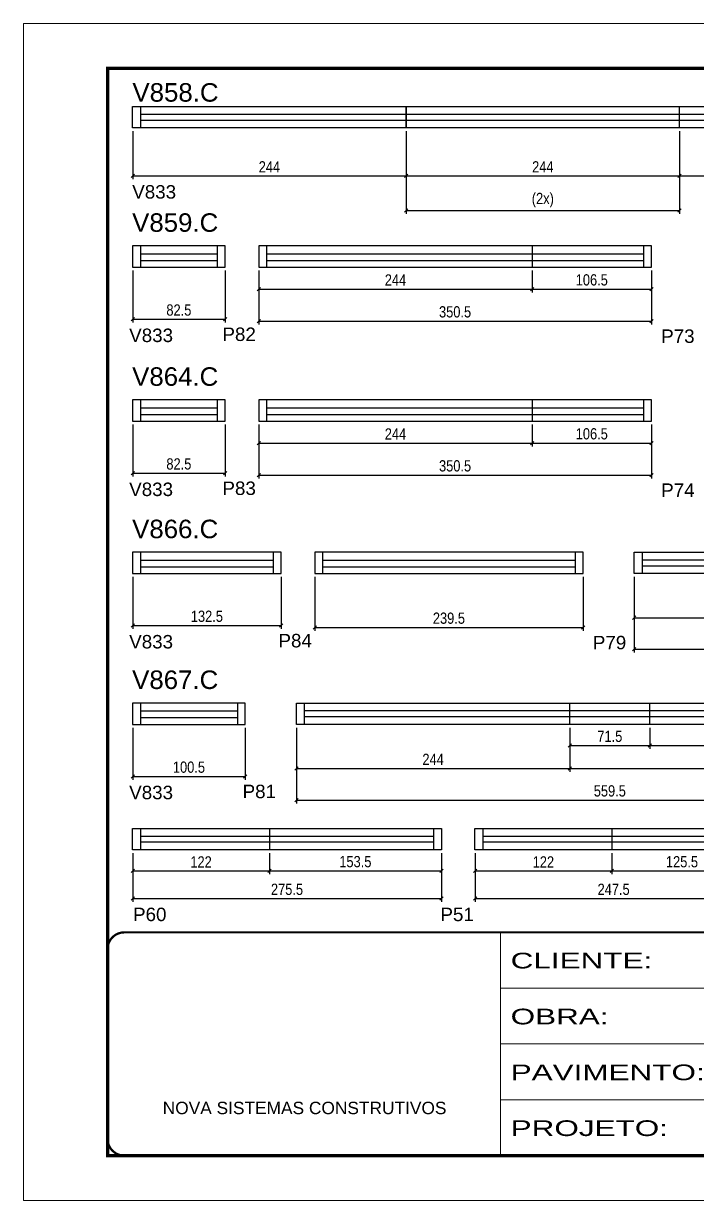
# Model space of a CAD drawing. Extents: x 1959 to 8212, y 239 to 4735.
# Drawn here: x 5142 to 5744, y 1388 to 2438 of the extents above; entities that cross this region are included whole.
import ezdxf

# ---------------------------------------------------------------- set-up
doc = ezdxf.new("R2010")
doc.units = 0
doc.linetypes.add('CONTINUO', pattern=[0])
doc.linetypes.add('DASHED', pattern=[0.75, 0.5, -0.25])
for name, color, linetype in [('5', 5, 'Continuous'), ('COTA', 241, 'Continuous'), ('NOMENCLATURA', 7, 'Continuous'), ('Painéis', 200, 'Continuous'), ('SARR_2.2x7', 40, 'Continuous')]:
    doc.layers.add(name, color=color, linetype=linetype)
doc.layers.add('Folhas', color=255, linetype='Continuous', lineweight=9)
doc.layers.add('SARRAFO DE PRESSAO', color=251, linetype='DASHED', lineweight=9)
doc.styles.add('ARIAL', font='arial.ttf')
doc.styles.add('COTA TECNICA', font='techl___.ttf', dxfattribs={"height": 10})
doc.styles.add('COTA TECNICA-50', font='techl___.ttf', dxfattribs={"height": 10})
doc.styles.get("Standard").update_dxf_attribs({"font": 'arial.ttf'})
doc.styles.add('Tecnologia', font='')
doc.styles.get('Tecnologia').set_extended_font_data('Forgotten Futurist')
doc.dimstyles.new('COTA PAINEL-50', dxfattribs={"dimtxt": 10, "dimasz": 3, "dimexe": 3, "dimexo": 3, "dimgap": 3, "dimtad": 1, "dimdec": 1, "dimzin": 12, "dimdsep": 46, "dimtxsty": 'COTA TECNICA-50', "dimblk1": 'OBLIQUE', "dimblk2": 'OBLIQUE', "dimsah": 1, "dimcen": 0.9, "dimclrd": 4, "dimclre": 4, "dimclrt": 240, "dimadec": 1, "dimazin": 3, "dimtfac": 1, "dimtdec": 1, "dimtmove": 0, "dimatfit": 3, "dimfxl": 1, "dimtolj": 1, "dimtzin": 12, "dimarcsym": 0})
doc.dimstyles.new('PAINEL', dxfattribs={"dimtxt": 10, "dimasz": 3, "dimexe": 3, "dimexo": 3, "dimgap": 3, "dimtad": 1, "dimdec": 1, "dimzin": 12, "dimdsep": 46, "dimtxsty": 'COTA TECNICA', "dimblk1": 'OBLIQUE', "dimblk2": 'OBLIQUE', "dimsah": 1, "dimcen": 0.9, "dimclrd": 4, "dimclre": 4, "dimclrt": 240, "dimadec": 1, "dimazin": 3, "dimtfac": 1, "dimtdec": 1, "dimtmove": 0, "dimatfit": 3, "dimfxl": 1, "dimtolj": 1, "dimtzin": 12, "dimarcsym": 0})

# ---------------------------------------------------------------- blocks, each defined once
blk = doc.blocks.new('9999999999')
at = {"color": 30, "linetype": 'CONTINUO'}
for p, q in [((98564.6, 34230.2), (98564.6, 34429.4)), ((98564.6, 34379.6), (99584, 34379.6)), ((98564.6, 34329.8), (99488, 34329.8)), ((98564.6, 34280), (99488, 34280))]:
    blk.add_line(p, q, dxfattribs=at)
at = {"color": 30, "linetype": 'CONTINUO', "const_width": 2}
blk.add_lwpolyline([(99584, 34230.2), (99584, 34414.4, 0.414214), (99569, 34429.4), (98229, 34429.4, 0.414214), (98214, 34414.4), (98214, 34245.2, 0.414214), (98229, 34230.2), (99584, 34230.2)], format="xyb", dxfattribs=at)
at = {"layer": 'Folhas'}
blk.add_lwpolyline([(98139, 34190.2), (99624, 34190.2), (99624, 35240.2), (98139, 35240.2)], close=True, dxfattribs=at)
at = {"layer": 'Folhas', "color": 30, "const_width": 3}
blk.add_lwpolyline([(98214, 34230.2), (99584, 34230.2), (99584, 35200.2), (98214, 35200.2)], close=True, dxfattribs=at)
at = {"color": 7, "linetype": 'Continuous', "ltscale": 5, "style": 'ARIAL'}
blk.add_text('NOVA SISTEMAS CONSTRUTIVOS', height=11.059, dxfattribs=at).set_placement((98263.2, 34267.2))
at = {"layer": 'Folhas', "color": 7, "style": 'Tecnologia', "width": 1.5}
for s, p in [('CLIENTE:', (98573.7, 34397.2)), ('OBRA:', (98573.7, 34347.3)), ('PAVIMENTO:', (98573.7, 34297.5)), ('PROJETO:', (98573.7, 34247.7))]:
    blk.add_text(s, height=14, dxfattribs=at).set_placement(p)
blk = doc.blocks.new('_Oblique')
at = {"color": 0, "linetype": 'ByBlock', "lineweight": -2}
blk.add_line((-0.5, -0.5), (0.5, 0.5), dxfattribs=at)
blk = doc.blocks.new('*D1187')
at = {"layer": 'COTA', "color": 4, "linetype": 'ByBlock', "lineweight": -2, "transparency": 16777216}
for p, q in [((5239.7, 2341.9), (5239.7, 2299.1)), ((5483.7, 2341.9), (5483.7, 2299.1)), ((5239.7, 2302.1), (5483.7, 2302.1))]:
    blk.add_line(p, q, dxfattribs=at)
at = {"layer": 'Defpoints', "color": 0, "linetype": 'ByBlock', "transparency": 16777216}
for p in [(5239.7, 2344.9), (5483.7, 2344.9), (5483.7, 2302.1)]:
    blk.add_point(p, dxfattribs=at)
at = {"layer": 'COTA', "color": 4, "linetype": 'ByBlock', "lineweight": -2, "transparency": 16777216, "xscale": 3, "yscale": 3, "zscale": 3, "rotation": 180}
blk.add_blockref('_Oblique', (5239.7, 2302.1), dxfattribs=at)
at = {"layer": 'COTA', "color": 4, "linetype": 'ByBlock', "lineweight": -2, "transparency": 16777216, "xscale": 3, "yscale": 3, "zscale": 3}
blk.add_blockref('_Oblique', (5483.7, 2302.1), dxfattribs=at)
at = {"layer": 'COTA', "color": 240, "linetype": 'ByBlock', "transparency": 16777216, "insert": (5361.7, 2310.2), "char_height": 10, "attachment_point": 5, "style": 'COTA TECNICA-50'}
blk.add_mtext('\\A1;244', dxfattribs=at)
blk = doc.blocks.new('*D1188')
at = {"layer": 'COTA', "color": 4, "linetype": 'ByBlock', "lineweight": -2, "transparency": 16777216}
for p, q in [((5483.7, 2341.9), (5483.7, 2299.1)), ((5727.7, 2341.9), (5727.7, 2299.1)), ((5483.7, 2302.1), (5727.7, 2302.1))]:
    blk.add_line(p, q, dxfattribs=at)
at = {"layer": 'Defpoints', "color": 0, "linetype": 'ByBlock', "transparency": 16777216}
for p in [(5483.7, 2344.9), (5727.7, 2344.9), (5727.7, 2302.1)]:
    blk.add_point(p, dxfattribs=at)
at = {"layer": 'COTA', "color": 4, "linetype": 'ByBlock', "lineweight": -2, "transparency": 16777216, "xscale": 3, "yscale": 3, "zscale": 3, "rotation": 180}
blk.add_blockref('_Oblique', (5483.7, 2302.1), dxfattribs=at)
at = {"layer": 'COTA', "color": 4, "linetype": 'ByBlock', "lineweight": -2, "transparency": 16777216, "xscale": 3, "yscale": 3, "zscale": 3}
blk.add_blockref('_Oblique', (5727.7, 2302.1), dxfattribs=at)
at = {"layer": 'COTA', "color": 240, "linetype": 'ByBlock', "transparency": 16777216, "insert": (5605.7, 2310.2), "char_height": 10, "attachment_point": 5, "style": 'COTA TECNICA-50'}
blk.add_mtext('\\A1;244', dxfattribs=at)
blk = doc.blocks.new('*D1192')
at = {"layer": 'COTA', "color": 4, "lineweight": -2, "transparency": 16777216}
for p, q in [((5727.7, 2341.9), (5727.7, 2299.1)), ((5948.2, 2341.9), (5948.2, 2299.1)), ((5727.7, 2302.1), (5948.2, 2302.1))]:
    blk.add_line(p, q, dxfattribs=at)
at = {"layer": 'Defpoints', "color": 0, "transparency": 16777216}
for p in [(5727.7, 2344.9), (5948.2, 2344.9), (5948.2, 2302.1)]:
    blk.add_point(p, dxfattribs=at)
at = {"layer": 'COTA', "color": 4, "lineweight": -2, "transparency": 16777216, "xscale": 3, "yscale": 3, "zscale": 3, "rotation": 180}
blk.add_blockref('_Oblique', (5727.7, 2302.1), dxfattribs=at)
at = {"layer": 'COTA', "color": 4, "lineweight": -2, "transparency": 16777216, "xscale": 3, "yscale": 3, "zscale": 3}
blk.add_blockref('_Oblique', (5948.2, 2302.1), dxfattribs=at)
at = {"layer": 'COTA', "color": 240, "transparency": 16777216, "insert": (5837.9, 2310.2), "char_height": 10, "attachment_point": 5, "style": 'COTA TECNICA'}
blk.add_mtext('\\A1;220.5', dxfattribs=at)
blk = doc.blocks.new('*D1193')
at = {"layer": 'COTA', "color": 4, "lineweight": -2, "transparency": 16777216}
for p, q in [((5483.7, 2341.9), (5483.7, 2268.3)), ((5727.7, 2341.9), (5727.7, 2268.3)), ((5483.7, 2271.3), (5727.7, 2271.3))]:
    blk.add_line(p, q, dxfattribs=at)
at = {"layer": 'Defpoints', "color": 0, "transparency": 16777216}
for p in [(5483.7, 2344.9), (5727.7, 2344.9), (5727.7, 2271.3)]:
    blk.add_point(p, dxfattribs=at)
at = {"layer": 'COTA', "color": 4, "lineweight": -2, "transparency": 16777216, "xscale": 3, "yscale": 3, "zscale": 3, "rotation": 180}
blk.add_blockref('_Oblique', (5483.7, 2271.3), dxfattribs=at)
at = {"layer": 'COTA', "color": 4, "lineweight": -2, "transparency": 16777216, "xscale": 3, "yscale": 3, "zscale": 3}
blk.add_blockref('_Oblique', (5727.7, 2271.3), dxfattribs=at)
at = {"layer": 'COTA', "color": 240, "transparency": 16777216, "insert": (5605.7, 2280.5), "char_height": 10, "attachment_point": 5, "style": 'COTA TECNICA'}
blk.add_mtext('\\A1;(2x)', dxfattribs=at)
blk = doc.blocks.new('*D1195')
at = {"layer": 'COTA', "color": 4, "linetype": 'ByBlock', "lineweight": -2, "transparency": 16777216}
for p, q in [((5239.7, 2217.7), (5239.7, 2171.3)), ((5322.2, 2217.7), (5322.2, 2171.3)), ((5239.7, 2174.3), (5322.2, 2174.3))]:
    blk.add_line(p, q, dxfattribs=at)
at = {"layer": 'Defpoints', "color": 0, "linetype": 'ByBlock', "transparency": 16777216}
for p in [(5239.7, 2220.7), (5322.2, 2220.7), (5322.2, 2174.3)]:
    blk.add_point(p, dxfattribs=at)
at = {"layer": 'COTA', "color": 4, "linetype": 'ByBlock', "lineweight": -2, "transparency": 16777216, "xscale": 3, "yscale": 3, "zscale": 3, "rotation": 180}
blk.add_blockref('_Oblique', (5239.7, 2174.3), dxfattribs=at)
at = {"layer": 'COTA', "color": 4, "linetype": 'ByBlock', "lineweight": -2, "transparency": 16777216, "xscale": 3, "yscale": 3, "zscale": 3}
blk.add_blockref('_Oblique', (5322.2, 2174.3), dxfattribs=at)
at = {"layer": 'COTA', "color": 240, "linetype": 'ByBlock', "transparency": 16777216, "insert": (5280.9, 2182.4), "char_height": 10, "attachment_point": 5, "style": 'COTA TECNICA-50'}
blk.add_mtext('\\A1;82.5', dxfattribs=at)
blk = doc.blocks.new('*D1196')
at = {"layer": 'COTA', "color": 4, "linetype": 'ByBlock', "lineweight": -2, "transparency": 16777216}
for p, q in [((5352.2, 2217.7), (5352.2, 2169.6)), ((5702.7, 2217.7), (5702.7, 2169.6)), ((5352.2, 2172.6), (5702.7, 2172.6))]:
    blk.add_line(p, q, dxfattribs=at)
at = {"layer": 'Defpoints', "color": 0, "linetype": 'ByBlock', "transparency": 16777216}
for p in [(5352.2, 2220.7), (5702.7, 2220.7), (5702.7, 2172.6)]:
    blk.add_point(p, dxfattribs=at)
at = {"layer": 'COTA', "color": 4, "linetype": 'ByBlock', "lineweight": -2, "transparency": 16777216, "xscale": 3, "yscale": 3, "zscale": 3, "rotation": 180}
blk.add_blockref('_Oblique', (5352.2, 2172.6), dxfattribs=at)
at = {"layer": 'COTA', "color": 4, "linetype": 'ByBlock', "lineweight": -2, "transparency": 16777216, "xscale": 3, "yscale": 3, "zscale": 3}
blk.add_blockref('_Oblique', (5702.7, 2172.6), dxfattribs=at)
at = {"layer": 'COTA', "color": 240, "linetype": 'ByBlock', "transparency": 16777216, "insert": (5527.4, 2180.8), "char_height": 10, "attachment_point": 5, "style": 'COTA TECNICA-50'}
blk.add_mtext('\\A1;350.5', dxfattribs=at)
blk = doc.blocks.new('*D1197')
at = {"layer": 'COTA', "color": 4, "lineweight": -2, "transparency": 16777216}
for p, q in [((5352.2, 2217.7), (5352.2, 2198.2)), ((5596.2, 2217.7), (5596.2, 2198.2)), ((5352.2, 2201.2), (5596.2, 2201.2))]:
    blk.add_line(p, q, dxfattribs=at)
at = {"layer": 'Defpoints', "color": 0, "transparency": 16777216}
for p in [(5352.2, 2220.7), (5596.2, 2220.7), (5596.2, 2201.2)]:
    blk.add_point(p, dxfattribs=at)
at = {"layer": 'COTA', "color": 4, "lineweight": -2, "transparency": 16777216, "xscale": 3, "yscale": 3, "zscale": 3, "rotation": 180}
blk.add_blockref('_Oblique', (5352.2, 2201.2), dxfattribs=at)
at = {"layer": 'COTA', "color": 4, "lineweight": -2, "transparency": 16777216, "xscale": 3, "yscale": 3, "zscale": 3}
blk.add_blockref('_Oblique', (5596.2, 2201.2), dxfattribs=at)
at = {"layer": 'COTA', "color": 240, "transparency": 16777216, "insert": (5474.2, 2209.3), "char_height": 10, "attachment_point": 5, "style": 'COTA TECNICA'}
blk.add_mtext('\\A1;244', dxfattribs=at)
blk = doc.blocks.new('*D1198')
at = {"layer": 'COTA', "color": 4, "lineweight": -2, "transparency": 16777216}
for p, q in [((5596.2, 2217.7), (5596.2, 2198.2)), ((5702.7, 2217.7), (5702.7, 2198.2)), ((5596.2, 2201.2), (5702.7, 2201.2))]:
    blk.add_line(p, q, dxfattribs=at)
at = {"layer": 'Defpoints', "color": 0, "transparency": 16777216}
for p in [(5596.2, 2220.7), (5702.7, 2220.7), (5702.7, 2201.2)]:
    blk.add_point(p, dxfattribs=at)
at = {"layer": 'COTA', "color": 4, "lineweight": -2, "transparency": 16777216, "xscale": 3, "yscale": 3, "zscale": 3, "rotation": 180}
blk.add_blockref('_Oblique', (5596.2, 2201.2), dxfattribs=at)
at = {"layer": 'COTA', "color": 4, "lineweight": -2, "transparency": 16777216, "xscale": 3, "yscale": 3, "zscale": 3}
blk.add_blockref('_Oblique', (5702.7, 2201.2), dxfattribs=at)
at = {"layer": 'COTA', "color": 240, "transparency": 16777216, "insert": (5649.4, 2209.3), "char_height": 10, "attachment_point": 5, "style": 'COTA TECNICA'}
blk.add_mtext('\\A1;106.5', dxfattribs=at)
blk = doc.blocks.new('*D1210')
at = {"layer": 'COTA', "color": 4, "linetype": 'ByBlock', "lineweight": -2, "transparency": 16777216}
for p, q in [((5239.7, 2080.3), (5239.7, 2033.9)), ((5322.2, 2080.3), (5322.2, 2033.9)), ((5239.7, 2036.9), (5322.2, 2036.9))]:
    blk.add_line(p, q, dxfattribs=at)
at = {"layer": 'Defpoints', "color": 0, "linetype": 'ByBlock', "transparency": 16777216}
for p in [(5239.7, 2083.3), (5322.2, 2083.3), (5322.2, 2036.9)]:
    blk.add_point(p, dxfattribs=at)
at = {"layer": 'COTA', "color": 4, "linetype": 'ByBlock', "lineweight": -2, "transparency": 16777216, "xscale": 3, "yscale": 3, "zscale": 3, "rotation": 180}
blk.add_blockref('_Oblique', (5239.7, 2036.9), dxfattribs=at)
at = {"layer": 'COTA', "color": 4, "linetype": 'ByBlock', "lineweight": -2, "transparency": 16777216, "xscale": 3, "yscale": 3, "zscale": 3}
blk.add_blockref('_Oblique', (5322.2, 2036.9), dxfattribs=at)
at = {"layer": 'COTA', "color": 240, "linetype": 'ByBlock', "transparency": 16777216, "insert": (5280.9, 2045.1), "char_height": 10, "attachment_point": 5, "style": 'COTA TECNICA-50'}
blk.add_mtext('\\A1;82.5', dxfattribs=at)
blk = doc.blocks.new('*D1211')
at = {"layer": 'COTA', "color": 4, "linetype": 'ByBlock', "lineweight": -2, "transparency": 16777216}
for p, q in [((5352.2, 2080.3), (5352.2, 2032.2)), ((5702.7, 2080.3), (5702.7, 2032.2)), ((5352.2, 2035.2), (5702.7, 2035.2))]:
    blk.add_line(p, q, dxfattribs=at)
at = {"layer": 'Defpoints', "color": 0, "linetype": 'ByBlock', "transparency": 16777216}
for p in [(5352.2, 2083.3), (5702.7, 2083.3), (5702.7, 2035.2)]:
    blk.add_point(p, dxfattribs=at)
at = {"layer": 'COTA', "color": 4, "linetype": 'ByBlock', "lineweight": -2, "transparency": 16777216, "xscale": 3, "yscale": 3, "zscale": 3, "rotation": 180}
blk.add_blockref('_Oblique', (5352.2, 2035.2), dxfattribs=at)
at = {"layer": 'COTA', "color": 4, "linetype": 'ByBlock', "lineweight": -2, "transparency": 16777216, "xscale": 3, "yscale": 3, "zscale": 3}
blk.add_blockref('_Oblique', (5702.7, 2035.2), dxfattribs=at)
at = {"layer": 'COTA', "color": 240, "linetype": 'ByBlock', "transparency": 16777216, "insert": (5527.4, 2043.4), "char_height": 10, "attachment_point": 5, "style": 'COTA TECNICA-50'}
blk.add_mtext('\\A1;350.5', dxfattribs=at)
blk = doc.blocks.new('*D1212')
at = {"layer": 'COTA', "color": 4, "lineweight": -2, "transparency": 16777216}
for p, q in [((5352.2, 2080.3), (5352.2, 2060.8)), ((5596.2, 2080.3), (5596.2, 2060.8)), ((5352.2, 2063.8), (5596.2, 2063.8))]:
    blk.add_line(p, q, dxfattribs=at)
at = {"layer": 'Defpoints', "color": 0, "transparency": 16777216}
for p in [(5352.2, 2083.3), (5596.2, 2083.3), (5596.2, 2063.8)]:
    blk.add_point(p, dxfattribs=at)
at = {"layer": 'COTA', "color": 4, "lineweight": -2, "transparency": 16777216, "xscale": 3, "yscale": 3, "zscale": 3, "rotation": 180}
blk.add_blockref('_Oblique', (5352.2, 2063.8), dxfattribs=at)
at = {"layer": 'COTA', "color": 4, "lineweight": -2, "transparency": 16777216, "xscale": 3, "yscale": 3, "zscale": 3}
blk.add_blockref('_Oblique', (5596.2, 2063.8), dxfattribs=at)
at = {"layer": 'COTA', "color": 240, "transparency": 16777216, "insert": (5474.2, 2071.9), "char_height": 10, "attachment_point": 5, "style": 'COTA TECNICA'}
blk.add_mtext('\\A1;244', dxfattribs=at)
blk = doc.blocks.new('*D1213')
at = {"layer": 'COTA', "color": 4, "lineweight": -2, "transparency": 16777216}
for p, q in [((5596.2, 2080.3), (5596.2, 2060.8)), ((5702.7, 2080.3), (5702.7, 2060.8)), ((5596.2, 2063.8), (5702.7, 2063.8))]:
    blk.add_line(p, q, dxfattribs=at)
at = {"layer": 'Defpoints', "color": 0, "transparency": 16777216}
for p in [(5596.2, 2083.3), (5702.7, 2083.3), (5702.7, 2063.8)]:
    blk.add_point(p, dxfattribs=at)
at = {"layer": 'COTA', "color": 4, "lineweight": -2, "transparency": 16777216, "xscale": 3, "yscale": 3, "zscale": 3, "rotation": 180}
blk.add_blockref('_Oblique', (5596.2, 2063.8), dxfattribs=at)
at = {"layer": 'COTA', "color": 4, "lineweight": -2, "transparency": 16777216, "xscale": 3, "yscale": 3, "zscale": 3}
blk.add_blockref('_Oblique', (5702.7, 2063.8), dxfattribs=at)
at = {"layer": 'COTA', "color": 240, "transparency": 16777216, "insert": (5649.4, 2072), "char_height": 10, "attachment_point": 5, "style": 'COTA TECNICA'}
blk.add_mtext('\\A1;106.5', dxfattribs=at)
blk = doc.blocks.new('*D1221')
at = {"layer": 'COTA', "color": 4, "linetype": 'ByBlock', "lineweight": -2, "transparency": 16777216}
for p, q in [((5239.7, 1944.3), (5239.7, 1898)), ((5372.2, 1944.3), (5372.2, 1898)), ((5239.7, 1901), (5372.2, 1901))]:
    blk.add_line(p, q, dxfattribs=at)
at = {"layer": 'Defpoints', "color": 0, "linetype": 'ByBlock', "transparency": 16777216}
for p in [(5239.7, 1947.3), (5372.2, 1947.3), (5372.2, 1901)]:
    blk.add_point(p, dxfattribs=at)
at = {"layer": 'COTA', "color": 4, "linetype": 'ByBlock', "lineweight": -2, "transparency": 16777216, "xscale": 3, "yscale": 3, "zscale": 3, "rotation": 180}
blk.add_blockref('_Oblique', (5239.7, 1901), dxfattribs=at)
at = {"layer": 'COTA', "color": 4, "linetype": 'ByBlock', "lineweight": -2, "transparency": 16777216, "xscale": 3, "yscale": 3, "zscale": 3}
blk.add_blockref('_Oblique', (5372.2, 1901), dxfattribs=at)
at = {"layer": 'COTA', "color": 240, "linetype": 'ByBlock', "transparency": 16777216, "insert": (5305.9, 1909.2), "char_height": 10, "attachment_point": 5, "style": 'COTA TECNICA-50'}
blk.add_mtext('\\A1;132.5', dxfattribs=at)
blk = doc.blocks.new('*D1222')
at = {"layer": 'COTA', "color": 4, "linetype": 'ByBlock', "lineweight": -2, "transparency": 16777216}
for p, q in [((5402.2, 1944.3), (5402.2, 1896.3)), ((5641.7, 1944.3), (5641.7, 1896.3)), ((5402.2, 1899.3), (5641.7, 1899.3))]:
    blk.add_line(p, q, dxfattribs=at)
at = {"layer": 'Defpoints', "color": 0, "linetype": 'ByBlock', "transparency": 16777216}
for p in [(5402.2, 1947.3), (5641.7, 1947.3), (5641.7, 1899.3)]:
    blk.add_point(p, dxfattribs=at)
at = {"layer": 'COTA', "color": 4, "linetype": 'ByBlock', "lineweight": -2, "transparency": 16777216, "xscale": 3, "yscale": 3, "zscale": 3, "rotation": 180}
blk.add_blockref('_Oblique', (5402.2, 1899.3), dxfattribs=at)
at = {"layer": 'COTA', "color": 4, "linetype": 'ByBlock', "lineweight": -2, "transparency": 16777216, "xscale": 3, "yscale": 3, "zscale": 3}
blk.add_blockref('_Oblique', (5641.7, 1899.3), dxfattribs=at)
at = {"layer": 'COTA', "color": 240, "linetype": 'ByBlock', "transparency": 16777216, "insert": (5521.9, 1907.5), "char_height": 10, "attachment_point": 5, "style": 'COTA TECNICA-50'}
blk.add_mtext('\\A1;239.5', dxfattribs=at)
blk = doc.blocks.new('*D1219')
at = {"layer": 'COTA', "color": 4, "lineweight": -2, "transparency": 16777216}
for p, q in [((5687.3, 1944.3), (5687.3, 1876.8)), ((6182.8, 1944.3), (6182.8, 1876.8)), ((5687.3, 1879.8), (6182.8, 1879.8))]:
    blk.add_line(p, q, dxfattribs=at)
at = {"layer": 'Defpoints', "color": 0, "transparency": 16777216}
for p in [(5687.3, 1947.3), (6182.8, 1947.3), (6182.8, 1879.8)]:
    blk.add_point(p, dxfattribs=at)
at = {"layer": 'COTA', "color": 4, "lineweight": -2, "transparency": 16777216, "xscale": 3, "yscale": 3, "zscale": 3, "rotation": 180}
blk.add_blockref('_Oblique', (5687.3, 1879.8), dxfattribs=at)
at = {"layer": 'COTA', "color": 4, "lineweight": -2, "transparency": 16777216, "xscale": 3, "yscale": 3, "zscale": 3}
blk.add_blockref('_Oblique', (6182.8, 1879.8), dxfattribs=at)
at = {"layer": 'COTA', "color": 240, "transparency": 16777216, "insert": (5935, 1888), "char_height": 10, "attachment_point": 5, "style": 'COTA TECNICA'}
blk.add_mtext('\\A1;495.5', dxfattribs=at)
blk = doc.blocks.new('*D1225')
at = {"layer": 'COTA', "color": 4, "lineweight": -2, "transparency": 16777216}
for p, q in [((5687.3, 1944.3), (5687.3, 1905)), ((5931.3, 1944.3), (5931.3, 1905)), ((5687.3, 1908), (5931.3, 1908))]:
    blk.add_line(p, q, dxfattribs=at)
at = {"layer": 'Defpoints', "color": 0, "transparency": 16777216}
for p in [(5687.3, 1947.3), (5931.3, 1947.3), (5931.3, 1908)]:
    blk.add_point(p, dxfattribs=at)
at = {"layer": 'COTA', "color": 4, "lineweight": -2, "transparency": 16777216, "xscale": 3, "yscale": 3, "zscale": 3, "rotation": 180}
blk.add_blockref('_Oblique', (5687.3, 1908), dxfattribs=at)
at = {"layer": 'COTA', "color": 4, "lineweight": -2, "transparency": 16777216, "xscale": 3, "yscale": 3, "zscale": 3}
blk.add_blockref('_Oblique', (5931.3, 1908), dxfattribs=at)
at = {"layer": 'COTA', "color": 240, "transparency": 16777216, "insert": (5809.3, 1916.1), "char_height": 10, "attachment_point": 5, "style": 'COTA TECNICA'}
blk.add_mtext('\\A1;244', dxfattribs=at)
blk = doc.blocks.new('*D1234')
at = {"layer": 'COTA', "color": 4, "linetype": 'ByBlock', "lineweight": -2, "transparency": 16777216}
for p, q in [((5239.7, 1809.8), (5239.7, 1763.4)), ((5340.2, 1809.8), (5340.2, 1763.4)), ((5239.7, 1766.4), (5340.2, 1766.4))]:
    blk.add_line(p, q, dxfattribs=at)
at = {"layer": 'Defpoints', "color": 0, "linetype": 'ByBlock', "transparency": 16777216}
for p in [(5239.7, 1812.8), (5340.2, 1812.8), (5340.2, 1766.4)]:
    blk.add_point(p, dxfattribs=at)
at = {"layer": 'COTA', "color": 4, "linetype": 'ByBlock', "lineweight": -2, "transparency": 16777216, "xscale": 3, "yscale": 3, "zscale": 3, "rotation": 180}
blk.add_blockref('_Oblique', (5239.7, 1766.4), dxfattribs=at)
at = {"layer": 'COTA', "color": 4, "linetype": 'ByBlock', "lineweight": -2, "transparency": 16777216, "xscale": 3, "yscale": 3, "zscale": 3}
blk.add_blockref('_Oblique', (5340.2, 1766.4), dxfattribs=at)
at = {"layer": 'COTA', "color": 240, "linetype": 'ByBlock', "transparency": 16777216, "insert": (5289.9, 1774.6), "char_height": 10, "attachment_point": 5, "style": 'COTA TECNICA-50'}
blk.add_mtext('\\A1;100.5', dxfattribs=at)
blk = doc.blocks.new('*D1242')
at = {"layer": 'COTA', "color": 4, "lineweight": -2, "transparency": 16777216}
for p, q in [((5385.8, 1809.8), (5385.8, 1742.3)), ((5945.3, 1809.8), (5945.3, 1742.3)), ((5385.8, 1745.3), (5945.3, 1745.3))]:
    blk.add_line(p, q, dxfattribs=at)
at = {"layer": 'Defpoints', "color": 0, "transparency": 16777216}
for p in [(5385.8, 1812.8), (5945.3, 1812.8), (5945.3, 1745.3)]:
    blk.add_point(p, dxfattribs=at)
at = {"layer": 'COTA', "color": 4, "lineweight": -2, "transparency": 16777216, "xscale": 3, "yscale": 3, "zscale": 3, "rotation": 180}
blk.add_blockref('_Oblique', (5385.8, 1745.3), dxfattribs=at)
at = {"layer": 'COTA', "color": 4, "lineweight": -2, "transparency": 16777216, "xscale": 3, "yscale": 3, "zscale": 3}
blk.add_blockref('_Oblique', (5945.3, 1745.3), dxfattribs=at)
at = {"layer": 'COTA', "color": 240, "transparency": 16777216, "insert": (5665.5, 1753.4), "char_height": 10, "attachment_point": 5, "style": 'COTA TECNICA'}
blk.add_mtext('\\A1;559.5', dxfattribs=at)
blk = doc.blocks.new('*D1243')
at = {"layer": 'COTA', "color": 4, "lineweight": -2, "transparency": 16777216}
for p, q in [((5385.8, 1809.8), (5385.8, 1770.5)), ((5629.8, 1809.8), (5629.8, 1770.5)), ((5385.8, 1773.5), (5629.8, 1773.5))]:
    blk.add_line(p, q, dxfattribs=at)
at = {"layer": 'Defpoints', "color": 0, "transparency": 16777216}
for p in [(5385.8, 1812.8), (5629.8, 1812.8), (5629.8, 1773.5)]:
    blk.add_point(p, dxfattribs=at)
at = {"layer": 'COTA', "color": 4, "lineweight": -2, "transparency": 16777216, "xscale": 3, "yscale": 3, "zscale": 3, "rotation": 180}
blk.add_blockref('_Oblique', (5385.8, 1773.5), dxfattribs=at)
at = {"layer": 'COTA', "color": 4, "lineweight": -2, "transparency": 16777216, "xscale": 3, "yscale": 3, "zscale": 3}
blk.add_blockref('_Oblique', (5629.8, 1773.5), dxfattribs=at)
at = {"layer": 'COTA', "color": 240, "transparency": 16777216, "insert": (5507.8, 1781.6), "char_height": 10, "attachment_point": 5, "style": 'COTA TECNICA'}
blk.add_mtext('\\A1;244', dxfattribs=at)
blk = doc.blocks.new('*D1244')
at = {"layer": 'COTA', "color": 4, "lineweight": -2, "transparency": 16777216}
for p, q in [((5629.8, 1809.8), (5629.8, 1770.5)), ((5945.3, 1809.8), (5945.3, 1770.5)), ((5629.8, 1773.5), (5945.3, 1773.5))]:
    blk.add_line(p, q, dxfattribs=at)
at = {"layer": 'Defpoints', "color": 0, "transparency": 16777216}
for p in [(5629.8, 1812.8), (5945.3, 1812.8), (5945.3, 1773.5)]:
    blk.add_point(p, dxfattribs=at)
at = {"layer": 'COTA', "color": 4, "lineweight": -2, "transparency": 16777216, "xscale": 3, "yscale": 3, "zscale": 3, "rotation": 180}
blk.add_blockref('_Oblique', (5629.8, 1773.5), dxfattribs=at)
at = {"layer": 'COTA', "color": 4, "lineweight": -2, "transparency": 16777216, "xscale": 3, "yscale": 3, "zscale": 3}
blk.add_blockref('_Oblique', (5945.3, 1773.5), dxfattribs=at)
at = {"layer": 'COTA', "color": 240, "transparency": 16777216, "insert": (5787.5, 1781.7), "char_height": 10, "attachment_point": 5, "style": 'COTA TECNICA'}
blk.add_mtext('\\A1;315.5', dxfattribs=at)
blk = doc.blocks.new('*D1245')
at = {"layer": 'COTA', "color": 4, "lineweight": -2, "transparency": 16777216}
for p, q in [((5629.8, 1809.8), (5629.8, 1791)), ((5701.3, 1809.8), (5701.3, 1791)), ((5629.8, 1794), (5701.3, 1794))]:
    blk.add_line(p, q, dxfattribs=at)
at = {"layer": 'Defpoints', "color": 0, "transparency": 16777216}
for p in [(5629.8, 1812.8), (5701.3, 1812.8), (5701.3, 1794)]:
    blk.add_point(p, dxfattribs=at)
at = {"layer": 'COTA', "color": 4, "lineweight": -2, "transparency": 16777216, "xscale": 3, "yscale": 3, "zscale": 3, "rotation": 180}
blk.add_blockref('_Oblique', (5629.8, 1794), dxfattribs=at)
at = {"layer": 'COTA', "color": 4, "lineweight": -2, "transparency": 16777216, "xscale": 3, "yscale": 3, "zscale": 3}
blk.add_blockref('_Oblique', (5701.3, 1794), dxfattribs=at)
at = {"layer": 'COTA', "color": 240, "transparency": 16777216, "insert": (5665.5, 1802.1), "char_height": 10, "attachment_point": 5, "style": 'COTA TECNICA'}
blk.add_mtext('\\A1;71.5', dxfattribs=at)
blk = doc.blocks.new('*D1246')
at = {"layer": 'COTA', "color": 4, "lineweight": -2, "transparency": 16777216}
for p, q in [((5701.3, 1809.8), (5701.3, 1791)), ((5945.3, 1809.8), (5945.3, 1791)), ((5701.3, 1794), (5945.3, 1794))]:
    blk.add_line(p, q, dxfattribs=at)
at = {"layer": 'Defpoints', "color": 0, "transparency": 16777216}
for p in [(5701.3, 1812.8), (5945.3, 1812.8), (5945.3, 1794)]:
    blk.add_point(p, dxfattribs=at)
at = {"layer": 'COTA', "color": 4, "lineweight": -2, "transparency": 16777216, "xscale": 3, "yscale": 3, "zscale": 3, "rotation": 180}
blk.add_blockref('_Oblique', (5701.3, 1794), dxfattribs=at)
at = {"layer": 'COTA', "color": 4, "lineweight": -2, "transparency": 16777216, "xscale": 3, "yscale": 3, "zscale": 3}
blk.add_blockref('_Oblique', (5945.3, 1794), dxfattribs=at)
at = {"layer": 'COTA', "color": 240, "transparency": 16777216, "insert": (5823.3, 1802.1), "char_height": 10, "attachment_point": 5, "style": 'COTA TECNICA'}
blk.add_mtext('\\A1;244', dxfattribs=at)
blk = doc.blocks.new('*D1250')
at = {"layer": 'COTA', "color": 4, "linetype": 'ByBlock', "lineweight": -2, "transparency": 16777216}
for p, q in [((5239.7, 1697.9), (5239.7, 1679.1)), ((5361.7, 1697.9), (5361.7, 1679.1)), ((5239.7, 1682.1), (5361.7, 1682.1))]:
    blk.add_line(p, q, dxfattribs=at)
at = {"layer": 'Defpoints', "color": 0, "linetype": 'ByBlock', "transparency": 16777216}
for p in [(5239.7, 1700.9), (5361.7, 1700.9), (5361.7, 1682.1)]:
    blk.add_point(p, dxfattribs=at)
at = {"layer": 'COTA', "color": 4, "linetype": 'ByBlock', "lineweight": -2, "transparency": 16777216, "xscale": 3, "yscale": 3, "zscale": 3, "rotation": 180}
blk.add_blockref('_Oblique', (5239.7, 1682.1), dxfattribs=at)
at = {"layer": 'COTA', "color": 4, "linetype": 'ByBlock', "lineweight": -2, "transparency": 16777216, "xscale": 3, "yscale": 3, "zscale": 3}
blk.add_blockref('_Oblique', (5361.7, 1682.1), dxfattribs=at)
at = {"layer": 'COTA', "color": 240, "linetype": 'ByBlock', "transparency": 16777216, "insert": (5300.7, 1690.1), "char_height": 10, "attachment_point": 5, "style": 'COTA TECNICA-50'}
blk.add_mtext('\\A1;122', dxfattribs=at)
blk = doc.blocks.new('*D1251')
at = {"layer": 'COTA', "color": 4, "linetype": 'ByBlock', "lineweight": -2, "transparency": 16777216}
for p, q in [((5361.7, 1697.9), (5361.7, 1679.1)), ((5515.2, 1697.9), (5515.2, 1679.1)), ((5361.7, 1682.1), (5515.2, 1682.1))]:
    blk.add_line(p, q, dxfattribs=at)
at = {"layer": 'Defpoints', "color": 0, "linetype": 'ByBlock', "transparency": 16777216}
for p in [(5361.7, 1700.9), (5515.2, 1700.9), (5515.2, 1682.1)]:
    blk.add_point(p, dxfattribs=at)
at = {"layer": 'COTA', "color": 4, "linetype": 'ByBlock', "lineweight": -2, "transparency": 16777216, "xscale": 3, "yscale": 3, "zscale": 3, "rotation": 180}
blk.add_blockref('_Oblique', (5361.7, 1682.1), dxfattribs=at)
at = {"layer": 'COTA', "color": 4, "linetype": 'ByBlock', "lineweight": -2, "transparency": 16777216, "xscale": 3, "yscale": 3, "zscale": 3}
blk.add_blockref('_Oblique', (5515.2, 1682.1), dxfattribs=at)
at = {"layer": 'COTA', "color": 240, "linetype": 'ByBlock', "transparency": 16777216, "insert": (5438.4, 1690.3), "char_height": 10, "attachment_point": 5, "style": 'COTA TECNICA-50'}
blk.add_mtext('\\A1;153.5', dxfattribs=at)
blk = doc.blocks.new('*D1252')
at = {"layer": 'COTA', "color": 4, "lineweight": -2, "transparency": 16777216}
for p, q in [((5239.7, 1697.9), (5239.7, 1654.5)), ((5515.2, 1697.9), (5515.2, 1654.5)), ((5239.7, 1657.5), (5515.2, 1657.5))]:
    blk.add_line(p, q, dxfattribs=at)
at = {"layer": 'Defpoints', "color": 0, "transparency": 16777216}
for p in [(5239.7, 1700.9), (5515.2, 1700.9), (5515.2, 1657.5)]:
    blk.add_point(p, dxfattribs=at)
at = {"layer": 'COTA', "color": 4, "lineweight": -2, "transparency": 16777216, "xscale": 3, "yscale": 3, "zscale": 3, "rotation": 180}
blk.add_blockref('_Oblique', (5239.7, 1657.5), dxfattribs=at)
at = {"layer": 'COTA', "color": 4, "lineweight": -2, "transparency": 16777216, "xscale": 3, "yscale": 3, "zscale": 3}
blk.add_blockref('_Oblique', (5515.2, 1657.5), dxfattribs=at)
at = {"layer": 'COTA', "color": 240, "transparency": 16777216, "insert": (5377.4, 1665.6), "char_height": 10, "attachment_point": 5, "style": 'COTA TECNICA'}
blk.add_mtext('\\A1;275.5', dxfattribs=at)
blk = doc.blocks.new('*D1253')
at = {"layer": 'COTA', "color": 4, "linetype": 'ByBlock', "lineweight": -2, "transparency": 16777216}
for p, q in [((5545.2, 1697.9), (5545.2, 1679.1)), ((5667.2, 1697.9), (5667.2, 1679.1)), ((5545.2, 1682.1), (5667.2, 1682.1))]:
    blk.add_line(p, q, dxfattribs=at)
at = {"layer": 'Defpoints', "color": 0, "linetype": 'ByBlock', "transparency": 16777216}
for p in [(5545.2, 1700.9), (5667.2, 1700.9), (5667.2, 1682.1)]:
    blk.add_point(p, dxfattribs=at)
at = {"layer": 'COTA', "color": 4, "linetype": 'ByBlock', "lineweight": -2, "transparency": 16777216, "xscale": 3, "yscale": 3, "zscale": 3, "rotation": 180}
blk.add_blockref('_Oblique', (5545.2, 1682.1), dxfattribs=at)
at = {"layer": 'COTA', "color": 4, "linetype": 'ByBlock', "lineweight": -2, "transparency": 16777216, "xscale": 3, "yscale": 3, "zscale": 3}
blk.add_blockref('_Oblique', (5667.2, 1682.1), dxfattribs=at)
at = {"layer": 'COTA', "color": 240, "linetype": 'ByBlock', "transparency": 16777216, "insert": (5606.2, 1690.1), "char_height": 10, "attachment_point": 5, "style": 'COTA TECNICA-50'}
blk.add_mtext('\\A1;122', dxfattribs=at)
blk = doc.blocks.new('*D1254')
at = {"layer": 'COTA', "color": 4, "linetype": 'ByBlock', "lineweight": -2, "transparency": 16777216}
for p, q in [((5667.2, 1697.9), (5667.2, 1679.1)), ((5792.7, 1697.9), (5792.7, 1679.1)), ((5667.2, 1682.1), (5792.7, 1682.1))]:
    blk.add_line(p, q, dxfattribs=at)
at = {"layer": 'Defpoints', "color": 0, "linetype": 'ByBlock', "transparency": 16777216}
for p in [(5667.2, 1700.9), (5792.7, 1700.9), (5792.7, 1682.1)]:
    blk.add_point(p, dxfattribs=at)
at = {"layer": 'COTA', "color": 4, "linetype": 'ByBlock', "lineweight": -2, "transparency": 16777216, "xscale": 3, "yscale": 3, "zscale": 3, "rotation": 180}
blk.add_blockref('_Oblique', (5667.2, 1682.1), dxfattribs=at)
at = {"layer": 'COTA', "color": 4, "linetype": 'ByBlock', "lineweight": -2, "transparency": 16777216, "xscale": 3, "yscale": 3, "zscale": 3}
blk.add_blockref('_Oblique', (5792.7, 1682.1), dxfattribs=at)
at = {"layer": 'COTA', "color": 240, "linetype": 'ByBlock', "transparency": 16777216, "insert": (5729.9, 1690.2), "char_height": 10, "attachment_point": 5, "style": 'COTA TECNICA-50'}
blk.add_mtext('\\A1;125.5', dxfattribs=at)
blk = doc.blocks.new('*D1255')
at = {"layer": 'COTA', "color": 4, "lineweight": -2, "transparency": 16777216}
for p, q in [((5545.2, 1697.9), (5545.2, 1654.5)), ((5792.7, 1697.9), (5792.7, 1654.5)), ((5545.2, 1657.5), (5792.7, 1657.5))]:
    blk.add_line(p, q, dxfattribs=at)
at = {"layer": 'Defpoints', "color": 0, "transparency": 16777216}
for p in [(5545.2, 1700.9), (5792.7, 1700.9), (5792.7, 1657.5)]:
    blk.add_point(p, dxfattribs=at)
at = {"layer": 'COTA', "color": 4, "lineweight": -2, "transparency": 16777216, "xscale": 3, "yscale": 3, "zscale": 3, "rotation": 180}
blk.add_blockref('_Oblique', (5545.2, 1657.5), dxfattribs=at)
at = {"layer": 'COTA', "color": 4, "lineweight": -2, "transparency": 16777216, "xscale": 3, "yscale": 3, "zscale": 3}
blk.add_blockref('_Oblique', (5792.7, 1657.5), dxfattribs=at)
at = {"layer": 'COTA', "color": 240, "transparency": 16777216, "insert": (5668.9, 1665.6), "char_height": 10, "attachment_point": 5, "style": 'COTA TECNICA'}
blk.add_mtext('\\A1;247.5', dxfattribs=at)

msp = doc.modelspace()

# ---------------------------------------------------------------- linework, layer by layer
at = {"layer": 'Painéis'}
for p, q in [((5483.65, 2363.94), (5948.15, 2363.94)), ((5483.65, 2344.94), (5483.65, 2363.94)), ((5727.65, 2344.94), (5727.65, 2363.94)), ((5948.15, 2344.94), (5483.65, 2344.94)), ((5687.27, 1947.34), (5687.27, 1966.34)), ((5687.27, 1966.34), (6182.77, 1966.34)), ((6182.77, 1947.34), (5687.27, 1947.34)), ((5385.77, 1812.82), (5385.77, 1831.82)), ((5385.77, 1831.82), (5945.27, 1831.82)), ((5629.77, 1812.82), (5629.77, 1831.82)), ((5701.27, 1812.82), (5701.27, 1831.82)), ((5945.27, 1812.82), (5385.77, 1812.82)), ((5361.65, 1719.9), (5361.65, 1700.9)), ((5667.15, 1719.9), (5667.15, 1700.9))]:
    msp.add_line(p, q, dxfattribs=at)
at = {"layer": 'Painéis', "linetype": 'ByBlock'}
for p, q in [((5596.15, 2239.69), (5596.15, 2220.69)), ((5596.15, 2102.31), (5596.15, 2083.31))]:
    msp.add_line(p, q, dxfattribs=at)
at = {"layer": 'Painéis'}
for points in [[(5483.65, 2344.94), (5239.65, 2344.94), (5239.65, 2363.94), (5483.65, 2363.94)], [(5515.15, 1700.9), (5239.65, 1700.9), (5239.65, 1719.9), (5515.15, 1719.9)], [(5792.65, 1700.9), (5545.15, 1700.9), (5545.15, 1719.9), (5792.65, 1719.9)]]:
    msp.add_lwpolyline(points, close=True, dxfattribs=at)
at = {"layer": 'Painéis', "linetype": 'ByBlock'}
for points in [[(5239.65, 2239.69), (5239.65, 2220.69), (5322.15, 2220.69), (5322.15, 2239.69)], [(5352.15, 2239.69), (5352.15, 2220.69), (5702.65, 2220.69), (5702.65, 2239.69)], [(5239.65, 2102.31), (5239.65, 2083.31), (5322.15, 2083.31), (5322.15, 2102.31)], [(5352.15, 2102.31), (5352.15, 2083.31), (5702.65, 2083.31), (5702.65, 2102.31)], [(5239.65, 1966.34), (5239.65, 1947.34), (5372.15, 1947.34), (5372.15, 1966.34)], [(5402.15, 1966.34), (5402.15, 1947.34), (5641.65, 1947.34), (5641.65, 1966.34)], [(5239.65, 1831.82), (5239.65, 1812.82), (5340.15, 1812.82), (5340.15, 1831.82)]]:
    msp.add_lwpolyline(points, close=True, dxfattribs=at)
at = {"layer": 'SARR_2.2x7', "linetype": 'Continuous'}
for p, q in [((5246.65, 2363.94), (5246.65, 2344.94)), ((5483.65, 2356.94), (5246.65, 2356.94)), ((5727.65, 2356.94), (5483.65, 2356.94)), ((5941.15, 2356.94), (5727.65, 2356.94)), ((5246.65, 2351.94), (5483.65, 2351.94)), ((5483.65, 2351.94), (5727.65, 2351.94)), ((5727.65, 2351.94), (5941.15, 2351.94)), ((5246.65, 2239.69), (5246.65, 2220.69)), ((5315.15, 2239.69), (5315.15, 2220.69)), ((5359.15, 2239.69), (5359.15, 2220.69)), ((5695.65, 2239.69), (5695.65, 2220.69)), ((5246.65, 2232.69), (5315.15, 2232.69)), ((5246.65, 2226.69), (5315.15, 2226.69)), ((5359.15, 2232.69), (5596.15, 2232.69)), ((5359.15, 2226.69), (5596.15, 2226.69)), ((5596.15, 2232.69), (5695.65, 2232.69)), ((5596.15, 2226.69), (5695.65, 2226.69)), ((5246.65, 2102.31), (5246.65, 2083.31)), ((5315.15, 2102.31), (5315.15, 2083.31)), ((5359.15, 2102.31), (5359.15, 2083.31)), ((5695.65, 2102.31), (5695.65, 2083.31)), ((5246.65, 2095.31), (5315.15, 2095.31)), ((5359.15, 2095.31), (5596.15, 2095.31)), ((5596.15, 2095.31), (5695.65, 2095.31)), ((5246.65, 2089.31), (5315.15, 2089.31)), ((5359.15, 2089.31), (5596.15, 2089.31)), ((5596.15, 2089.31), (5695.65, 2089.31)), ((5246.65, 1966.34), (5246.65, 1947.34)), ((5365.15, 1966.34), (5365.15, 1947.34)), ((5409.15, 1966.34), (5409.15, 1947.34)), ((5634.65, 1966.34), (5634.65, 1947.34)), ((5694.27, 1966.34), (5694.27, 1947.34)), ((5246.65, 1959.34), (5365.15, 1959.34)), ((5246.65, 1953.34), (5365.15, 1953.34)), ((5409.15, 1959.34), (5634.65, 1959.34)), ((5409.15, 1953.34), (5634.65, 1953.34)), ((5931.27, 1959.34), (5694.27, 1959.34)), ((5694.27, 1954.34), (5931.27, 1954.34)), ((5246.65, 1831.82), (5246.65, 1812.82)), ((5333.15, 1831.82), (5333.15, 1812.82)), ((5392.77, 1831.82), (5392.77, 1812.82)), ((5246.65, 1824.82), (5333.15, 1824.82)), ((5246.65, 1818.82), (5333.15, 1818.82)), ((5629.77, 1824.82), (5392.77, 1824.82)), ((5392.77, 1819.82), (5629.77, 1819.82)), ((5938.27, 1824.82), (5629.77, 1824.82)), ((5629.77, 1819.82), (5938.27, 1819.82)), ((5246.65, 1719.9), (5246.65, 1700.9)), ((5508.15, 1712.9), (5246.65, 1712.9)), ((5508.15, 1719.9), (5508.15, 1700.9)), ((5552.15, 1719.9), (5552.15, 1700.9)), ((5785.65, 1712.9), (5552.15, 1712.9)), ((5246.65, 1707.9), (5508.15, 1707.9)), ((5552.15, 1707.9), (5785.65, 1707.9))]:
    msp.add_line(p, q, dxfattribs=at)

# ---------------------------------------------------------------- block references
at = {"layer": 'SARRAFO DE PRESSAO', "color": 6, "linetype": 'ByBlock'}
msp.add_blockref('9999999999', (-92996.71, -32802.14), dxfattribs=at)

# ---------------------------------------------------------------- texts
at = {"layer": '5', "linetype": 'Continuous'}
for s, rotation, p in [('V833', 359.99996, (5239.28, 2281.88)), ('V833', 359.99996, (5236.56, 2153.9)), ('P82', 359.99996, (5319.78, 2154.85)), ('P73', 0.00004, (5711.34, 2153.15)), ('V833', 359.99996, (5236.56, 2016.52)), ('P83', 359.99996, (5319.78, 2017.47)), ('P74', 0.00004, (5711.34, 2015.76)), ('V833', 359.99996, (5236.56, 1880.55)), ('P84', 359.99996, (5369.78, 1881.5)), ('P79', 0.00004, (5650.34, 1879.79)), ('V833', 359.99996, (5236.56, 1746.03)), ('P81', 359.99996, (5337.78, 1746.98)), ('P60', 359.99996, (5240, 1637.27)), ('P51', 359.99996, (5514.33, 1637.27))]:
    msp.add_text(s, height=12, rotation=rotation, dxfattribs=at).set_placement(p)
at = {"layer": 'NOMENCLATURA', "linetype": 'Continuous'}
for s, p in [('V858.C', (5239.45, 2368.37)), ('V859.C', (5239.18, 2252.26)), ('V864.C', (5239.18, 2114.88)), ('V866.C', (5239.18, 1978.91)), ('V867.C', (5239.18, 1844.38))]:
    msp.add_text(s, height=16.5, dxfattribs=at).set_placement(p)

# ---------------------------------------------------------------- dimensions: what is measured, and where the dimension line sits
at = {"layer": 'COTA', "color": 1, "linetype": 'ByBlock'}
for base, p1, p2, picture, middle in [((5483.65, 2302.08), (5239.65, 2344.94), (5483.65, 2344.94), '*D1187', (5361.65, 2310.15)), ((5727.65, 2302.08), (5483.65, 2344.94), (5727.65, 2344.94), '*D1188', (5605.65, 2310.15)), ((5322.15, 2174.32), (5239.65, 2220.69), (5322.15, 2220.69), '*D1195', (5280.9, 2182.45)), ((5702.65, 2172.61), (5352.15, 2220.69), (5702.65, 2220.69), '*D1196', (5527.4, 2180.83)), ((5322.15, 2036.93), (5239.65, 2083.31), (5322.15, 2083.31), '*D1210', (5280.9, 2045.06)), ((5702.65, 2035.22), (5352.15, 2083.31), (5702.65, 2083.31), '*D1211', (5527.4, 2043.44)), ((5372.15, 1900.96), (5239.65, 1947.34), (5372.15, 1947.34), '*D1221', (5305.9, 1909.18)), ((5641.65, 1899.25), (5402.15, 1947.34), (5641.65, 1947.34), '*D1222', (5521.9, 1907.5)), ((5340.15, 1766.44), (5239.65, 1812.82), (5340.15, 1812.82), '*D1234', (5289.9, 1774.55)), ((5361.65, 1682.05), (5239.65, 1700.9), (5361.65, 1700.9), '*D1250', (5300.65, 1690.11)), ((5515.15, 1682.05), (5361.65, 1700.9), (5515.15, 1700.9), '*D1251', (5438.4, 1690.27)), ((5667.15, 1682.05), (5545.15, 1700.9), (5667.15, 1700.9), '*D1253', (5606.15, 1690.11)), ((5792.65, 1682.05), (5667.15, 1700.9), (5792.65, 1700.9), '*D1254', (5729.9, 1690.16))]:
    dim = msp.add_linear_dim(base=base, p1=p1, p2=p2, dimstyle='COTA PAINEL-50', override={"dimarcsym": 1}, dxfattribs=at)
    dim.commit()
    dim.dimension.update_dxf_attribs({"geometry": picture, "text_midpoint": middle})
at = {"layer": 'COTA'}
dim = msp.add_linear_dim(base=(5727.65, 2271.26), p1=(5483.65, 2344.94), p2=(5727.65, 2344.94), text='(2x)', dimstyle='PAINEL', dxfattribs=at)
dim.commit()
dim.dimension.update_dxf_attribs({"geometry": '*D1193', "text_midpoint": (5605.65, 2280.48)})
for base, p1, p2, picture, middle in [((5948.15, 2302.08), (5727.65, 2344.94), (5948.15, 2344.94), '*D1192', (5837.9, 2310.19)), ((5596.15, 2201.23), (5352.15, 2220.69), (5596.15, 2220.69), '*D1197', (5474.15, 2209.3)), ((5596.15, 2063.85), (5352.15, 2083.31), (5596.15, 2083.31), '*D1212', (5474.15, 2071.92)), ((6182.77, 1879.83), (5687.27, 1947.34), (6182.77, 1947.34), '*D1219', (5935.02, 1887.97)), ((5931.27, 1908.03), (5687.27, 1947.34), (5931.27, 1947.34), '*D1225', (5809.27, 1916.1)), ((5945.27, 1745.31), (5385.77, 1812.82), (5945.27, 1812.82), '*D1242', (5665.52, 1753.44)), ((5629.77, 1773.51), (5385.77, 1812.82), (5629.77, 1812.82), '*D1243', (5507.77, 1781.58)), ((5701.27, 1794.02), (5629.77, 1812.82), (5701.27, 1812.82), '*D1245', (5665.52, 1802.13)), ((5515.15, 1657.47), (5239.65, 1700.9), (5515.15, 1700.9), '*D1252', (5377.4, 1665.58)), ((5792.65, 1657.47), (5545.15, 1700.9), (5792.65, 1700.9), '*D1255', (5668.9, 1665.58))]:
    dim = msp.add_linear_dim(base=base, p1=p1, p2=p2, dimstyle='PAINEL', dxfattribs=at)
    dim.commit()
    dim.dimension.update_dxf_attribs({"geometry": picture, "text_midpoint": middle})
for base, p1, p2, picture, middle in [((5702.65, 2201.23), (5596.15, 2220.69), (5702.65, 2220.69), '*D1198', (5649.4, 2209.34)), ((5702.65, 2063.85), (5596.15, 2083.31), (5702.65, 2083.31), '*D1213', (5649.4, 2071.95)), ((5945.27, 1773.51), (5629.77, 1812.82), (5945.27, 1812.82), '*D1244', (5787.52, 1781.73)), ((5945.27, 1794.02), (5701.27, 1812.82), (5945.27, 1812.82), '*D1246', (5823.27, 1802.09))]:
    dim = msp.add_linear_dim(base=base, p1=p1, p2=p2, dimstyle='PAINEL', override={"dimtmove": 1}, dxfattribs=at)
    dim.commit()
    dim.dimension.update_dxf_attribs({"geometry": picture, "text_midpoint": middle})

doc.saveas('drawing.dxf')
